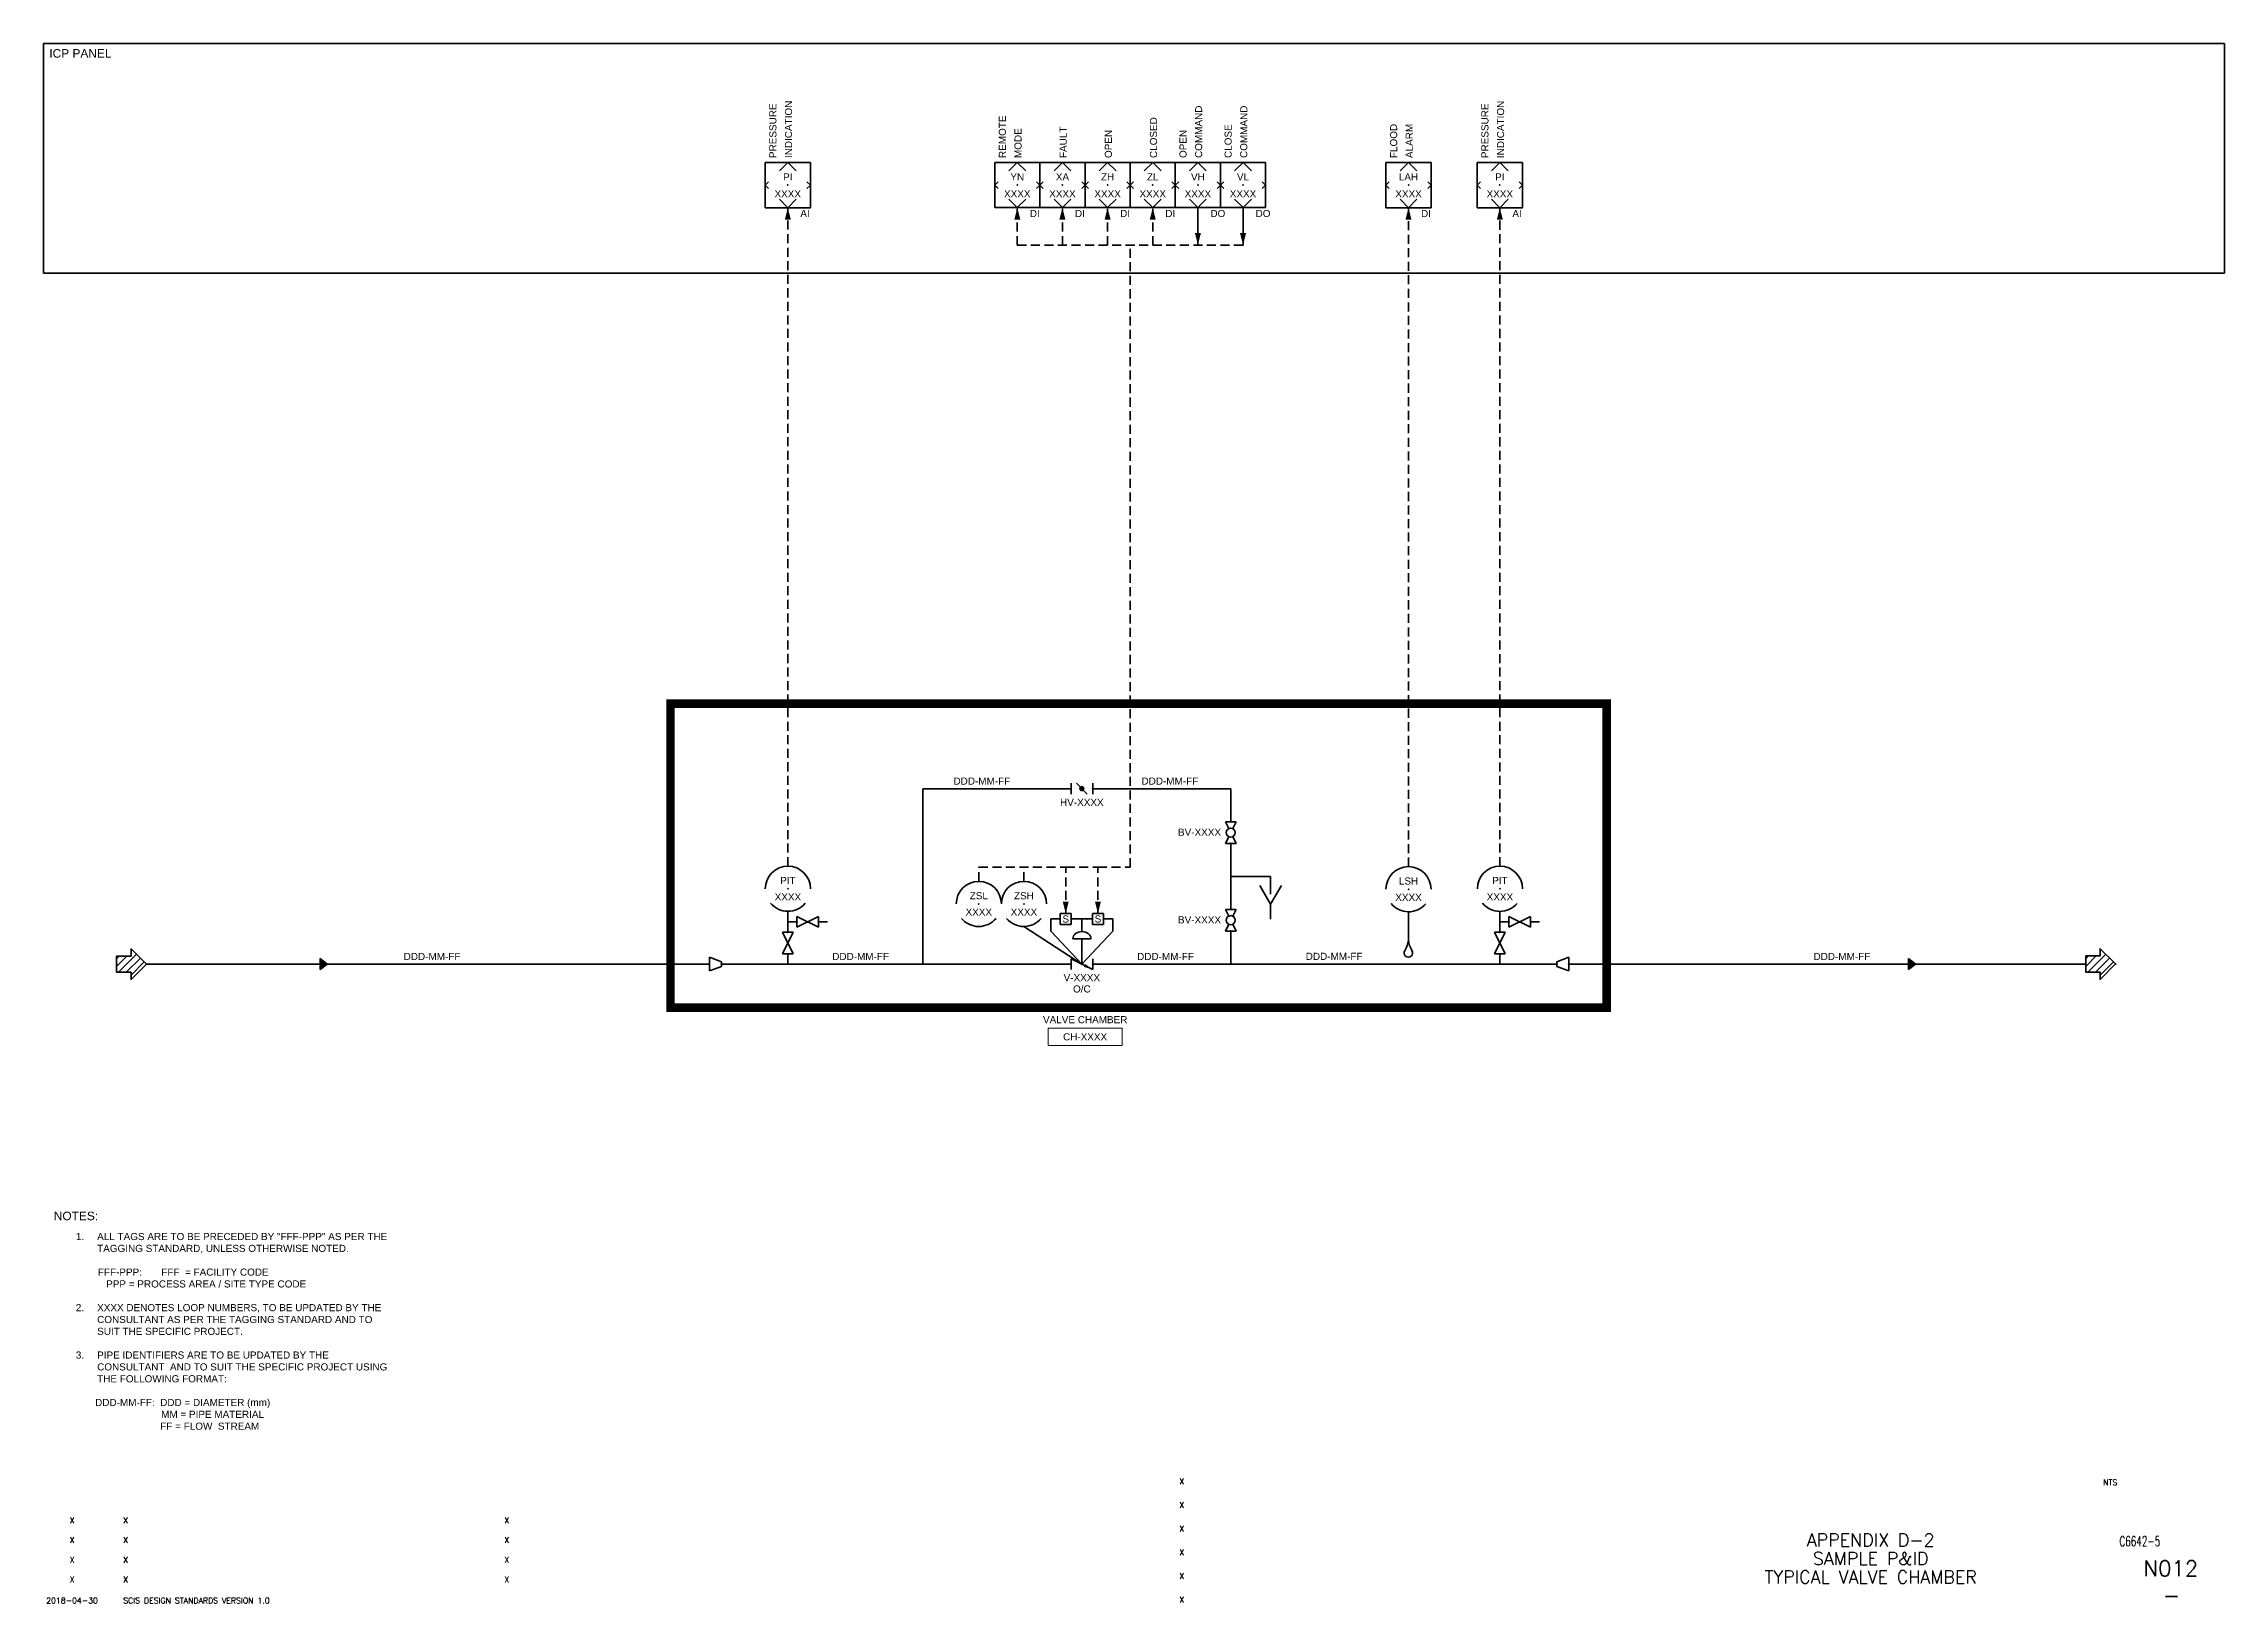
# Paper-space layout '02-Typical Valve Chamber - A1 Sheet' of a CAD drawing. Extents: x 49 to 816, y 22 to 571.
import ezdxf
from ezdxf.enums import TextEntityAlignment as Align

# ---------------------------------------------------------------- set-up
doc = ezdxf.new("R2010")
doc.units = 0
doc.linetypes.add('HIDDEN2', pattern=[4.7625, 3.175, -1.5875])
doc.layers.add('BOR-A1', color=7, linetype='Continuous')
for name, color, linetype, lineweight in [('D-EQPM-EXT', 252, 'Continuous', 35), ('D-MINOR', 4, 'Continuous', 35), ('D-VALV', 4, 'Continuous', 35), ('N-ANNO-TEXT', 3, 'Continuous', 18), ('N-INST', 4, 'Continuous', 35), ('N-SGNL-ELEC', 4, 'HIDDEN2', 35)]:
    doc.layers.add(name, color=color, linetype=linetype, lineweight=lineweight)
doc.styles.add('_CGS_2-5_NOTES', font='arial.ttf', dxfattribs={"height": 2.5})
doc.styles.add('_CGS_2-5_SYMBOL', font='arial.ttf', dxfattribs={"height": 2.5})
doc.styles.add('STD2-0', font='simplex.shx', dxfattribs={"height": 2})
doc.styles.add('STD3-5', font='simplex.shx', dxfattribs={"height": 3.5})
doc.styles.add('STD4-5', font='simplex.shx', dxfattribs={"height": 4.5})
doc.styles.add('STD5-5', font='SIMPLEX')

# ---------------------------------------------------------------- blocks, each defined once
blk = doc.blocks.new('CGS A1 TITLE ATT')
at = {"layer": 'BOR-A1', "color": 1}
for tag, p, height, style in [('DATE', (448.47, 64.4), 2, 'STD2-0'), ('DRAWN', (448.47, 56.08), 2, 'STD2-0'), ('DESIGNER', (448.47, 47.76), 2, 'STD2-0'), ('FILE', (783.85, 42.55), 3.5, 'STD3-5'), ('CHECKED', (448.47, 39.44), 2, 'STD2-0'), ('ENGINEER', (448.47, 31.12), 2, 'STD2-0'), ('AD909', (787.49, 32), 5.5, 'STD5-5'), ('APPROVED', (448.47, 22.72), 2, 'STD2-0')]:
    blk.add_attdef(tag, p, '', height=height, dxfattribs=dict(at, style=style))
at = {"layer": 'BOR-A1', "color": 1, "style": 'STD2-0', "flags": 4}
blk.add_attdef('SCALE', (773.37, 64), '', height=2, dxfattribs=at)
at = {"layer": 'BOR-A1', "color": 1, "style": 'STD4-5'}
for tag, p in [('TITLE-1', (691.59, 44.75)), ('TITLE-2', (691.59, 38.25)), ('TITLE-3', (691.59, 31.75)), ('TITLE-4', (691.59, 25.25))]:
    blk.add_attdef(tag, text='', height=4.5, dxfattribs=at).set_placement(p, align=Align.MIDDLE_CENTER)
at = {"layer": 'BOR-A1', "color": 1, "style": 'STD5-5'}
blk.add_attdef('999', text='', height=5.5, dxfattribs=at).set_placement((800.49, 22.5), align=Align.RIGHT)
blk = doc.blocks.new('_N_INST_FIELD_OP ACCESS')
for start, end in [(0, 180), (219.69949, 319.76065)]:
    blk.add_arc((0, 0), 7.94, start, end)
blk.add_point((0, 0))
at = {"style": '_CGS_2-5_SYMBOL'}
blk.add_attdef('ABB', (4.41, 8.76), '', height=2.5, dxfattribs=at)
for tag, p in [('TAG', (0, 1.63)), ('NO', (0, -4.12))]:
    blk.add_attdef(tag, text='', height=2.5, dxfattribs=at).set_placement(p, align=Align.CENTER)
blk = doc.blocks.new('_D_VALVE_GATE')
for p, q in [((7.62, -1.905), (0, 1.905)), ((0, 1.905), (0, -1.905)), ((0, -1.905), (7.62, 1.905)), ((7.62, 1.905), (7.62, -1.905))]:
    blk.add_line(p, q)
for p in [(0, 0), (3.81, 0), (7.62, 0)]:
    blk.add_point(p)
blk = doc.blocks.new('_D_VALVE_BALL - NORMALLY OPEN')
for p, q in [((2.39, 0.71), (0, 1.9)), ((0, 1.9), (0, -1.9)), ((5.23, 0.71), (7.62, 1.9)), ((7.62, 1.9), (7.62, -1.9)), ((0, -1.9), (2.39, -0.71)), ((7.62, -1.9), (5.23, -0.71))]:
    blk.add_line(p, q)
blk.add_circle((3.81, 0), 1.59)
for p in [(0, 0), (7.62, 0)]:
    blk.add_point(p)
blk = doc.blocks.new('_N_PLC_FIELD_OP ACCESS')
for p, q in [((-7.94, 15.87), (7.94, 15.87)), ((-7.94, 0), (-7.94, 15.87)), ((0, 15.87), (-2.96, 12.91)), ((2.96, 12.91), (0, 15.87)), ((7.94, 0), (7.94, 15.87)), ((-6.76, 9.11), (-7.94, 7.94)), ((-7.94, 7.94), (-6.76, 6.76)), ((7.94, 7.94), (6.76, 9.11)), ((6.76, 6.76), (7.94, 7.94)), ((7.94, 0), (-7.94, 0)), ((-2.96, 2.96), (0, 0)), ((0, 0), (2.96, 2.96))]:
    blk.add_line(p, q)
blk.add_point((0, 7.94))
at = {"style": '_CGS_2-5_SYMBOL'}
for tag, p in [('DESCRIPTION1', (-3.99, 16.48)), ('DESCRIPTION2', (1.51, 16.48)), ('DESCRIPTION3', (7.01, 16.48))]:
    blk.add_attdef(tag, p, '', height=2.5, rotation=90, dxfattribs=at)
for tag, p in [('TAG', (0, 9.57)), ('NO', (0, 3.62))]:
    blk.add_attdef(tag, text='', height=2.5, dxfattribs=at).set_placement(p, align=Align.CENTER)
blk.add_attdef('ABB', (4.41, -3.31), '', height=2.5, dxfattribs=at)
blk = doc.blocks.new('_D_VALVE_CHECK')
for p, q in [((0, -1.905), (0, 1.905)), ((0, 1.905), (7.62, -1.905)), ((7.62, -1.905), (7.62, 1.905))]:
    blk.add_line(p, q)
for p in [(0, 0), (3.81, 0), (7.62, 0)]:
    blk.add_point(p)
blk.add_solid([(4.5466, -0.9652), (7.62, -1.905), (5.0292, 0.0254)])
blk = doc.blocks.new('_D_MISC_REDUCER')
for p, q in [((0, -2.3876), (0, 2.3876)), ((0, 2.3876), (4.2164, 0.8128)), ((4.2164, -0.8128), (4.2164, 0.8128)), ((4.2164, -0.8128), (0, -2.3876))]:
    blk.add_line(p, q)
for p in [(0, 0), (4.2164, 0)]:
    blk.add_point(p)
blk = doc.blocks.new('_D_VALVE_BUTTERFLY')
h = blk.add_hatch(color=256)
edge = h.paths.add_edge_path()
edge.add_arc((3.81, 0.02), 0.953, 180, 540)
for p, q in [((0, 1.91), (0, -1.9)), ((1.91, 1.91), (5.72, -1.9)), ((7.62, 1.91), (7.62, -1.9))]:
    blk.add_line(p, q)
for p in [(3.81, 0), (0, -0.02), (7.62, -0.02)]:
    blk.add_point(p)
blk = doc.blocks.new('_D_METER_LEVEL FLOAT')
blk.add_line((0, 6), (0, 15.96))
for start, end in [(0, 180), (219.69949, 319.76065)]:
    blk.add_arc((0.04, 23.9), 7.94, start, end)
at = {"linetype": 'Continuous'}
for centre, radius, start, end in [((0, 1.5), 1.5, 146.905, 33.095), ((-9, 7.02), 9.06, 328.30262, 353.54581), ((9, 7.02), 9.06, 186.45419, 211.69738)]:
    blk.add_arc(centre, radius, start, end, dxfattribs=at)
blk.add_point((0.04, 23.9))
at = {"style": '_CGS_2-5_SYMBOL'}
blk.add_attdef('ABB', (4.45, 32.65), '', height=2.5, dxfattribs=at)
for tag, p in [('TAG', (0.04, 25.53)), ('NO', (0.04, 19.78))]:
    blk.add_attdef(tag, text='', height=2.5, dxfattribs=at).set_placement(p, align=Align.CENTER)
blk = doc.blocks.new('CGS A1 REV ATT')
at = {"layer": 'BOR-A1', "color": 1, "style": 'STD2-0'}
for tag, p in [('R5-DATE', (58.99, 50.62)), ('R5-BY', (211.87, 50.62)), ('R4-DATE', (58.99, 43.7)), ('R3-DATE', (58.99, 36.78)), ('R4-BY', (211.87, 43.7)), ('R3-BY', (211.87, 36.78)), ('R2-DATE', (58.99, 29.86)), ('R2-BY', (211.87, 29.86)), ('R1-DATE', (58.99, 22.46)), ('R1-BY', (211.87, 22.46))]:
    blk.add_attdef(tag, text='', height=2, dxfattribs=at).set_placement(p, align=Align.CENTER)
for tag, p in [('R5-DESC', (76.99, 50.62)), ('R4-DESC', (76.99, 43.7)), ('R3-DESC', (76.99, 36.78)), ('R2-DESC', (76.99, 29.86)), ('R1-DESC', (76.99, 22.46))]:
    blk.add_attdef(tag, p, '', height=2, dxfattribs=at)

psp = doc.layouts.new('02-Typical Valve Chamber - A1 Sheet')

# ---------------------------------------------------------------- linework, layer by layer
at = {"layer": 'D-EQPM-EXT', "const_width": 3}
psp.add_lwpolyline([(598.73, 231.92), (269.5, 231.92), (269.5, 338.89), (598.73, 338.89)], close=True, dxfattribs=at)
at = {"layer": 'D-MINOR'}
for p, q in [((410.34, 308.94), (358.19, 308.94)), ((417.96, 308.94), (466.53, 308.94)), ((480.56, 268.36), (476.75, 274.94)), ((480.56, 268.36), (484.37, 274.94)), ((310.74, 265.84), (310.74, 258.49)), ((313.91, 262.13), (310.74, 262.13)), ((321.53, 262.13), (324.71, 262.13)), ((480.56, 268.36), (480.56, 263.13)), ((561.16, 265.83), (561.16, 258.48)), ((564.34, 262.11), (561.16, 262.11)), ((571.96, 262.11), (575.14, 262.11)), ((74.65, 249.12), (75.67, 250.14)), ((74.65, 246.43), (78.36, 250.14)), ((75.36, 244.43), (81.69, 250.72)), ((78.06, 244.43), (83.03, 249.4)), ((79.73, 243.41), (84.38, 248.06)), ((283.17, 247.27), (85.14, 247.27)), ((146.24, 245.33), (146.24, 249.23)), ((146.24, 249.23), (148.72, 247.28)), ((148.72, 247.28), (146.24, 245.33)), ((410.34, 247.27), (287.39, 247.27)), ((310.74, 247.27), (310.74, 250.87)), ((581.21, 247.27), (417.96, 247.25)), ((561.16, 247.26), (561.16, 250.86)), ((767.22, 247.29), (585.43, 247.27)), ((704.93, 245.33), (704.93, 249.23)), ((704.93, 249.23), (707.41, 247.28)), ((707.41, 247.28), (704.93, 245.33)), ((767.22, 249.14), (768.24, 250.16)), ((767.22, 246.45), (770.93, 250.16)), ((767.93, 244.45), (774.26, 250.75)), ((770.62, 244.45), (775.6, 249.42)), ((772.3, 243.43), (776.95, 248.08))]:
    psp.add_line(p, q, dxfattribs=at)
at = {"layer": 'D-MINOR', "ltscale": 10}
for p, q in [((358.19, 247.27), (358.19, 308.94)), ((466.53, 297.34), (466.53, 308.94)), ((466.53, 278.12), (466.53, 289.72)), ((466.53, 278.12), (480.54, 278.12)), ((466.53, 266.53), (466.53, 278.12)), ((480.54, 271.89), (480.54, 278.12)), ((480.54, 271.89), (480.54, 274.46)), ((466.53, 247.31), (466.53, 258.91))]:
    psp.add_line(p, q, dxfattribs=at)
at = {"layer": 'D-MINOR', "flags": 128}
for points in [[(85.17, 247.3), (79.73, 252.63), (79.73, 250.12), (74.65, 250.12), (74.65, 244.43), (79.73, 244.43), (79.73, 241.86)], [(777.74, 247.32), (772.3, 252.65), (772.3, 250.14), (767.22, 250.14), (767.22, 244.45), (772.3, 244.45), (772.3, 241.88)]]:
    psp.add_lwpolyline(points, close=True, dxfattribs=at)
at = {"layer": 'D-MINOR'}
for p in [(74.65, 247.27), (85.17, 247.3), (767.22, 247.29), (777.74, 247.32)]:
    psp.add_point(p, dxfattribs=at)
at = {"layer": 'D-MINOR', "extrusion": (0, 0, -1)}
for points in [[(-146.24, 245.33), (-146.24, 249.23), (-148.72, 247.28)], [(-704.93, 245.33), (-704.93, 249.23), (-707.41, 247.28)]]:
    psp.add_solid(points, dxfattribs=at)
at = {"layer": 'N-ANNO-TEXT', "color": 4}
psp.add_lwpolyline([(428.3, 218.69), (402.3, 218.69), (402.3, 224.69), (428.3, 224.69)], close=True, dxfattribs=at)
at = {"layer": 'N-INST'}
for p, q in [((454.98, 500.12), (454.97, 513.3)), ((470.85, 500.13), (470.84, 513.3)), ((406.57, 263.15), (403.25, 263.15)), ((403.25, 258.91), (403.25, 263.15)), ((406.57, 261.25), (406.57, 265.06)), ((406.57, 265.06), (410.38, 265.06)), ((410.38, 261.25), (406.57, 261.25)), ((410.38, 265.06), (410.38, 261.25)), ((414.13, 263.15), (410.38, 263.15)), ((414.17, 258.72), (414.17, 263.15)), ((414.17, 263.15), (417.92, 263.15)), ((417.92, 261.25), (417.92, 265.06)), ((417.92, 265.06), (421.73, 265.06)), ((421.73, 261.25), (417.92, 261.25)), ((421.73, 265.06), (421.73, 261.25)), ((421.73, 263.15), (425.05, 263.15)), ((425.05, 258.91), (425.05, 263.15)), ((414.15, 247.25), (393.78, 260.5)), ((414.15, 247.25), (403.25, 258.91)), ((417.35, 256.17), (411, 256.17)), ((414.15, 247.25), (425.05, 258.91))]:
    psp.add_line(p, q, dxfattribs=at)
psp.add_lwpolyline([(48.99, 570.97), (816, 570.97), (816, 490.3), (48.99, 490.3)], close=True, dxfattribs=at)
for points in [[(310.74, 513.28, 0, 2.1, 0), (310.74, 509.08, 2.1, 2.1, 0)], [(391.46, 513.29, 0, 2.1, 0), (391.46, 509.09, 2.1, 2.1, 0)], [(407.33, 513.29, 0, 2.1, 0), (407.33, 509.09, 2.1, 2.1, 0)], [(423.21, 513.29, 0, 2.1, 0), (423.21, 509.09, 2.1, 2.1, 0)], [(439.08, 513.29, 0, 2.1, 0), (439.08, 509.09, 2.1, 2.1, 0)], [(529.05, 513.28, 0, 2.1, 0), (529.05, 509.08, 2.1, 2.1, 0)], [(561.16, 513.27, 0, 2.1, 0), (561.16, 509.07, 2.1, 2.1, 0)], [(454.98, 500.12, 0, 2.1, 0), (454.98, 504.32, 2.1, 2.1, 0)], [(470.85, 500.13, 0, 2.1, 0), (470.85, 504.33, 2.1, 2.1, 0)], [(408.48, 265.06, 0, 2.1, 0), (408.48, 269.26, 2.1, 2.1, 0)], [(419.82, 265.06, 0, 2.1, 0), (419.82, 269.26, 2.1, 2.1, 0)]]:
    psp.add_lwpolyline(points, format="xyseb", dxfattribs=at)
at = {"layer": 'N-INST', "flags": 128}
psp.add_lwpolyline([(414.15, 247.25), (414.15, 256.16)], dxfattribs=at)
at = {"layer": 'N-INST', "extrusion": (0, 0, -1)}
psp.add_ellipse((414.17, 256.18), major_axis=(3.18, 0), ratio=0.8, start_param=3.141593, end_param=6.283185, dxfattribs=at)
at = {"layer": 'N-INST'}
for p in [(410.38, 263.15), (415.96, 263.15), (421.73, 263.15)]:
    psp.add_point(p, dxfattribs=at)
at = {"layer": 'N-INST', "ltscale": 0.0508}
psp.add_point((414.15, 247.28), dxfattribs=at)
at = {"layer": 'N-SGNL-ELEC'}
for p, q in [((310.74, 281.72), (310.74, 513.28)), ((391.46, 500.12), (391.46, 513.29)), ((407.34, 500.12), (407.33, 513.29)), ((423.21, 500.12), (423.21, 513.29)), ((439.09, 500.12), (439.08, 513.29)), ((529.05, 281.54), (529.05, 513.28)), ((561.16, 281.71), (561.16, 513.27)), ((391.46, 500.12), (470.85, 500.13)), ((431.16, 281.37), (431.16, 500.12)), ((377.91, 276.38), (377.91, 281.37)), ((377.91, 281.37), (408.47, 281.37)), ((393.78, 276.38), (393.78, 281.37)), ((408.48, 265.06), (408.47, 281.37)), ((408.47, 281.37), (419.82, 281.37)), ((419.82, 265.06), (419.82, 281.37)), ((419.82, 281.37), (431.16, 281.37))]:
    psp.add_line(p, q, dxfattribs=at)

# ---------------------------------------------------------------- block references
ref = psp.add_blockref('CGS A1 TITLE ATT', (0, 0))
ref.add_attrib('TITLE-1', 'APPENDIX D-2', dxfattribs={"layer": 'BOR-A1', "color": 1, "height": 4.5, "style": 'STD4-5'}).set_placement((691.59, 44.75), align=Align.MIDDLE_CENTER)
ref.add_attrib('TITLE-2', 'SAMPLE P&ID', dxfattribs={"layer": 'BOR-A1', "color": 1, "height": 4.5, "style": 'STD4-5'}).set_placement((691.59, 38.25), align=Align.MIDDLE_CENTER)
ref.add_attrib('TITLE-3', 'TYPICAL VALVE CHAMBER', dxfattribs={"layer": 'BOR-A1', "color": 1, "height": 4.5, "style": 'STD4-5'}).set_placement((691.59, 31.75), align=Align.MIDDLE_CENTER)
ref.add_attrib('AD909', 'N012', (787.49, 32), dxfattribs={"layer": 'BOR-A1', "color": 1, "height": 5.5, "style": 'STD5-5'})
ref.add_attrib('FILE', 'C6642-5', (779.08, 42.56), dxfattribs={"layer": 'BOR-A1', "color": 1, "height": 3.5, "style": 'STD3-5', "width": 0.65})
ref.add_attrib('SCALE', 'NTS', (773.37, 64), dxfattribs={"layer": 'BOR-A1', "color": 1, "height": 2, "style": 'STD2-0'})
ref.add_attrib('DATE', 'X', (448.47, 64.4), dxfattribs={"layer": 'BOR-A1', "color": 1, "height": 2, "style": 'STD2-0'})
ref.add_attrib('DRAWN', 'X', (448.47, 56.08), dxfattribs={"layer": 'BOR-A1', "color": 1, "height": 2, "style": 'STD2-0'})
ref.add_attrib('DESIGNER', 'X', (448.47, 47.76), dxfattribs={"layer": 'BOR-A1', "color": 1, "height": 2, "style": 'STD2-0'})
ref.add_attrib('CHECKED', 'X', (448.47, 39.44), dxfattribs={"layer": 'BOR-A1', "color": 1, "height": 2, "style": 'STD2-0'})
ref.add_attrib('ENGINEER', 'X', (448.47, 31.12), dxfattribs={"layer": 'BOR-A1', "color": 1, "height": 2, "style": 'STD2-0'})
ref.add_attrib('APPROVED', 'X', (448.47, 22.72), dxfattribs={"layer": 'BOR-A1', "color": 1, "height": 2, "style": 'STD2-0'})
ref.add_attrib('999', '-', dxfattribs={"layer": 'BOR-A1', "color": 1, "height": 5.5, "style": 'STD5-5'}).set_placement((800.49, 22.5), align=Align.RIGHT)
psp.add_blockref('CGS A1 REV ATT', (0, 0)).add_auto_attribs({'R1-DATE': '2018-04-30', 'R1-DESC': 'SCIS DESIGN STANDARDS VERSION 1.0', 'R2-DATE': 'X', 'R2-DESC': 'X', 'R2-BY': 'X', 'R3-DATE': 'X', 'R3-DESC': 'X', 'R3-BY': 'X', 'R4-DATE': 'X', 'R4-DESC': 'X', 'R4-BY': 'X', 'R5-DATE': 'X', 'R5-DESC': 'X', 'R5-BY': 'X'})
at = {"layer": 'D-VALV', "ltscale": 0.0508}
for name, p in [('_D_VALVE_BUTTERFLY', (410.34, 308.95)), ('_D_VALVE_CHECK', (410.34, 247.25))]:
    psp.add_blockref(name, p, dxfattribs=at)
at = {"layer": 'D-VALV', "ltscale": 0.0508, "xscale": -1, "rotation": 90}
for p in [(466.53, 297.34), (466.53, 266.53)]:
    psp.add_blockref('_D_VALVE_BALL - NORMALLY OPEN', p, dxfattribs=at)
at = {"layer": 'D-VALV', "xscale": -1}
for p, rotation in [((313.91, 262.13), 180), ((564.34, 262.11), 180), ((310.74, 250.87), 270), ((561.16, 250.86), 270)]:
    psp.add_blockref('_D_VALVE_GATE', p, dxfattribs=dict(at, rotation=rotation))
at = {"layer": 'D-VALV'}
psp.add_blockref('_D_MISC_REDUCER', (283.17, 247.27), dxfattribs=at)
at = {"layer": 'D-VALV', "xscale": -1, "yscale": -1}
psp.add_blockref('_D_MISC_REDUCER', (585.43, 247.27), dxfattribs=at)
at = {"layer": 'N-INST'}
for name, p, values in [('_N_PLC_FIELD_OP ACCESS', (310.72, 513.28), {'DESCRIPTION2': ' INDICATION', 'DESCRIPTION1': ' PRESSURE', 'TAG': 'PI', 'NO': 'XXXX', 'ABB': 'AI'}), ('_N_PLC_FIELD_OP ACCESS', (391.44, 513.29), {'DESCRIPTION2': ' MODE', 'DESCRIPTION1': ' REMOTE', 'TAG': 'YN', 'NO': 'XXXX', 'ABB': 'DI'}), ('_N_PLC_FIELD_OP ACCESS', (439.08, 513.29), {'DESCRIPTION2': ' CLOSED', 'TAG': 'ZL', 'NO': 'XXXX', 'ABB': 'DI'}), ('_N_PLC_FIELD_OP ACCESS', (454.97, 513.3), {'DESCRIPTION2': ' COMMAND', 'DESCRIPTION1': ' OPEN ', 'TAG': 'VH', 'NO': 'XXXX', 'ABB': 'DO'}), ('_N_PLC_FIELD_OP ACCESS', (470.84, 513.3), {'DESCRIPTION2': ' COMMAND', 'DESCRIPTION1': ' CLOSE ', 'TAG': 'VL', 'NO': 'XXXX', 'ABB': 'DO'}), ('_N_PLC_FIELD_OP ACCESS', (561.16, 513.27), {'DESCRIPTION2': ' INDICATION', 'DESCRIPTION1': ' PRESSURE', 'TAG': 'PI', 'NO': 'XXXX', 'ABB': 'AI'}), ('_N_PLC_FIELD_OP ACCESS', (407.33, 513.29), {'DESCRIPTION2': ' FAULT', 'TAG': 'XA', 'NO': 'XXXX', 'ABB': 'DI'}), ('_N_PLC_FIELD_OP ACCESS', (423.21, 513.29), {'DESCRIPTION2': ' OPEN', 'TAG': 'ZH', 'NO': 'XXXX', 'ABB': 'DI'}), ('_N_PLC_FIELD_OP ACCESS', (529.05, 513.28), {'DESCRIPTION2': ' ALARM', 'DESCRIPTION1': ' FLOOD', 'TAG': 'LAH', 'NO': 'XXXX', 'ABB': 'DI'}), ('_N_INST_FIELD_OP ACCESS', (310.77, 273.78), {'NO': 'XXXX', 'TAG': 'PIT'}), ('_N_INST_FIELD_OP ACCESS', (377.91, 268.44), {'NO': 'XXXX', 'TAG': 'ZSL'}), ('_N_INST_FIELD_OP ACCESS', (393.78, 268.44), {'NO': 'XXXX', 'TAG': 'ZSH'}), ('_N_INST_FIELD_OP ACCESS', (561.2, 273.77), {'NO': 'XXXX', 'TAG': 'PIT'})]:
    psp.add_blockref(name, p, dxfattribs=at).add_auto_attribs(values)
ref = psp.add_blockref('_D_METER_LEVEL FLOAT', (529.01, 249.71), dxfattribs=at)
ref.add_attrib('TAG', 'LSH', dxfattribs={"layer": '0', "height": 2.5, "style": '_CGS_2-5_SYMBOL'}).set_placement((529.05, 275.24), align=Align.CENTER)
ref.add_attrib('NO', 'XXXX', dxfattribs={"layer": '0', "height": 2.5, "style": '_CGS_2-5_SYMBOL'}).set_placement((529.05, 269.49), align=Align.CENTER)

# ---------------------------------------------------------------- texts
at = {"layer": 'N-ANNO-TEXT', "color": 4, "style": '_CGS_2-5_NOTES'}
psp.add_text('CH-XXXX', height=2.5, dxfattribs=at).set_placement((415.3, 220.45), align=Align.CENTER)
at = {"layer": 'N-ANNO-TEXT', "style": '_CGS_2-5_NOTES'}
for s, insert, char_height, width, attachment_point in [('ICP PANEL', (50.99, 569.04), 3, 103.4701, 1), ('DDD-MM-FF', (369.01, 312.89), 2.5, 42.0547, 1), ('DDD-MM-FF', (435.13, 312.89), 2.5, 42.0547, 1), ('HV-XXXX', (414.15, 305.4), 2.5, 17.2276, 2), ('BV-XXXX', (455.54, 294.9), 2.5, 42.0547, 2), ('BV-XXXX', (455.54, 264.08), 2.5, 42.0547, 2), ('DDD-MM-FF', (175.62, 251.22), 2.5, 42.0547, 1), ('DDD-MM-FF', (326.36, 251.22), 2.5, 42.0547, 1), ('DDD-MM-FF', (433.59, 251.2), 2.5, 42.0547, 1), ('DDD-MM-FF', (492.9, 251.26), 2.5, 42.0547, 1), ('DDD-MM-FF', (671.48, 251.21), 2.5, 42.0547, 1), ('V-XXXX', (414.15, 243.74), 2.5, 17.2276, 2), ('NOTES:', (52.56, 160.22), 3, 58.28, 1), ('\\pi-7.5,l7.5,t7.5;1.^IALL TAGS ARE TO BE PRECEDED BY "FFF-PPP" AS PER THE TAGGING STANDARD, UNLESS OTHERWISE NOTED.\\P\\pi0,l0,tz;\\P        FFF-PPP:       FFF  = FACILITY CODE^I^I^I^I^I                     PPP = PROCESS AREA / SITE TYPE CODE \\P\\P\\pi-7.5,l7.5,t7.5;2.^IXXXX DENOTES LOOP NUMBERS, TO BE UPDATED BY THE CONSULTANT AS PER THE TAGGING STANDARD AND TO SUIT THE SPECIFIC PROJECT.\\P\\pi0,l0,tz;\\P\\pi-7.5,l7.5,t7.5;3.^IPIPE IDENTIFIERS ARE TO BE UPDATED BY THE CONSULTANT  AND TO SUIT THE SPECIFIC PROJECT USING THE FOLLOWING FORMAT:\\P\\pi0,l0,tz;\\P       DDD-MM-FF:  DDD = DIAMETER (mm)\\P^I^I^IMM = PIPE MATERIAL\\P^I^I          FF = FLOW  STREAM  ', (60.32, 152.72), 2.5, 109.7185, 1)]:
    psp.add_mtext(s, dxfattribs=dict(at, insert=insert, char_height=char_height, width=width, attachment_point=attachment_point))
at = {"layer": 'N-ANNO-TEXT', "ltscale": 10, "char_height": 2.5, "attachment_point": 2, "style": '_CGS_2-5_NOTES'}
for s, insert, width in [('O/C', (414.15, 239.79), 17.2276), ('VALVE CHAMBER', (415.34, 228.98), 41.0153)]:
    psp.add_mtext(s, dxfattribs=dict(at, insert=insert, width=width))
at = {"layer": 'N-INST', "style": '_CGS_2-5_SYMBOL'}
for p in [(408.49, 263.15), (419.83, 263.15)]:
    psp.add_text('S', height=2.5, dxfattribs=at).set_placement(p, align=Align.MIDDLE_CENTER)

doc.saveas('drawing.dxf')
